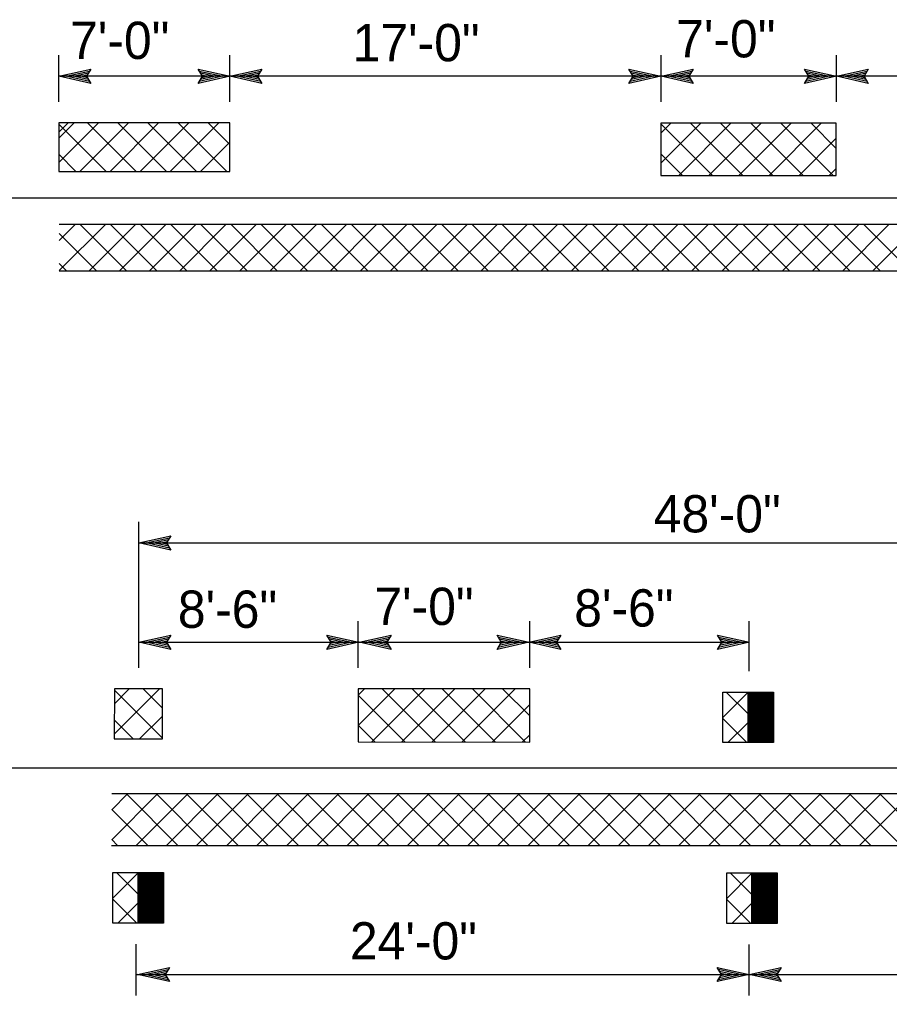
# Model space of a CAD drawing. Extents: x -893 to 867, y -474 to 712.
# Drawn here: x -295.4 to -132.1, y 0.3 to 183.5 of the extents above; entities that cross this region are included whole.
import ezdxf

# ---------------------------------------------------------------- set-up
doc = ezdxf.new("R2010")
doc.units = 0
for name, color, linetype in [('56 Stage 3 Anno', 7, 'Continuous'), ('57 Undefined', 7, 'Continuous'), ('60 Nongeo Data', 7, 'Continuous')]:
    doc.layers.add(name, color=color, linetype=linetype)

msp = doc.modelspace()

# ---------------------------------------------------------------- linework, layer by layer
at = {"layer": '56 Stage 3 Anno'}
for p, q in [((-288.03, 168.05), (-288.03, 176.78)), ((-255.9, 168.05), (-255.9, 176.78)), ((-174.97, 168.05), (-174.97, 176.78)), ((-142.06, 168.05), (-142.06, 176.78)), ((-288.03, 172.84), (-282.03, 174.17)), ((-282.03, 174.17), (-282.83, 172.84)), ((-282.03, 174.17), (-282.03, 174.17)), ((-261.07, 172.84), (-261.87, 174.18)), ((-261.87, 174.18), (-261.87, 174.18)), ((-261.87, 174.18), (-255.87, 172.84)), ((-255.9, 172.84), (-249.9, 174.17)), ((-249.9, 174.17), (-250.7, 172.84)), ((-249.9, 174.17), (-249.9, 174.17)), ((-180.2, 172.84), (-181, 174.18)), ((-181, 174.18), (-181, 174.18)), ((-181, 174.18), (-175, 172.84)), ((-174.97, 172.84), (-168.97, 174.17)), ((-168.97, 174.17), (-169.77, 172.84)), ((-168.97, 174.17), (-168.97, 174.17)), ((-147.24, 172.84), (-148.04, 174.18)), ((-148.04, 174.18), (-148.04, 174.18)), ((-148.04, 174.18), (-142.04, 172.84)), ((-142.06, 172.84), (-136.06, 174.17)), ((-136.06, 174.17), (-136.86, 172.84)), ((-136.06, 174.17), (-136.06, 174.17)), ((-255.87, 172.84), (-288.03, 172.84)), ((-282.03, 171.5), (-288.03, 172.84)), ((-288.03, 172.84), (-288.03, 172.84)), ((-282.25, 171.86), (-286.65, 172.84)), ((-286.64, 172.85), (-282.27, 173.82)), ((-285.27, 172.84), (-282.44, 173.47)), ((-282.48, 172.22), (-285.27, 172.84)), ((-283.89, 172.84), (-282.68, 173.11)), ((-282.66, 172.57), (-283.89, 172.84)), ((-282.83, 172.84), (-282.03, 171.5)), ((-255.87, 172.84), (-261.87, 171.51)), ((-261.87, 171.51), (-261.07, 172.84)), ((-261.66, 173.83), (-257.25, 172.85)), ((-257.26, 172.84), (-261.64, 171.87)), ((-258.63, 172.85), (-261.46, 172.22)), ((-261.42, 173.47), (-258.63, 172.85)), ((-261.25, 173.12), (-260.02, 172.85)), ((-260.02, 172.85), (-261.23, 172.58)), ((-175, 172.84), (-255.9, 172.84)), ((-249.9, 171.5), (-255.9, 172.84)), ((-255.9, 172.84), (-255.9, 172.84)), ((-255.87, 172.84), (-255.87, 172.84)), ((-250.12, 171.86), (-254.52, 172.84)), ((-254.51, 172.85), (-250.13, 173.82)), ((-253.14, 172.84), (-250.31, 173.47)), ((-250.35, 172.22), (-253.14, 172.84)), ((-251.76, 172.84), (-250.55, 173.11)), ((-250.53, 172.57), (-251.76, 172.84)), ((-250.7, 172.84), (-249.9, 171.5)), ((-175, 172.84), (-181, 171.51)), ((-181, 171.51), (-180.2, 172.84)), ((-180.78, 173.83), (-176.38, 172.85)), ((-176.39, 172.84), (-180.76, 171.87)), ((-177.76, 172.85), (-180.59, 172.22)), ((-180.55, 173.47), (-177.76, 172.85)), ((-180.37, 173.12), (-179.14, 172.85)), ((-179.14, 172.85), (-180.35, 172.58)), ((-175, 172.84), (-175, 172.84)), ((-142.04, 172.84), (-174.97, 172.84)), ((-168.97, 171.5), (-174.97, 172.84)), ((-174.97, 172.84), (-174.97, 172.84)), ((-169.18, 171.86), (-173.59, 172.84)), ((-173.58, 172.85), (-169.2, 173.82)), ((-172.2, 172.84), (-169.38, 173.47)), ((-169.42, 172.22), (-172.2, 172.84)), ((-170.82, 172.84), (-169.61, 173.11)), ((-169.59, 172.57), (-170.82, 172.84)), ((-169.77, 172.84), (-168.97, 171.5)), ((-142.04, 172.84), (-148.04, 171.51)), ((-148.04, 171.51), (-147.24, 172.84)), ((-147.82, 173.83), (-143.42, 172.85)), ((-143.43, 172.84), (-147.81, 171.87)), ((-144.8, 172.85), (-147.63, 172.22)), ((-147.59, 173.47), (-144.8, 172.85)), ((-147.41, 173.12), (-146.18, 172.85)), ((-146.18, 172.85), (-147.39, 172.58)), ((-61.28, 172.84), (-142.06, 172.84)), ((-136.06, 171.5), (-142.06, 172.84)), ((-142.06, 172.84), (-142.06, 172.84)), ((-142.04, 172.84), (-142.04, 172.84)), ((-136.28, 171.86), (-140.68, 172.84)), ((-140.67, 172.85), (-136.29, 173.82)), ((-139.3, 172.84), (-136.47, 173.47)), ((-136.51, 172.22), (-139.3, 172.84)), ((-137.92, 172.84), (-136.71, 173.11)), ((-136.69, 172.57), (-137.92, 172.84)), ((-136.86, 172.84), (-136.06, 171.5)), ((-282.03, 171.5), (-282.03, 171.5)), ((-261.87, 171.51), (-261.87, 171.51)), ((-249.9, 171.5), (-249.9, 171.5)), ((-181, 171.51), (-181, 171.51)), ((-168.97, 171.5), (-168.97, 171.5)), ((-148.04, 171.51), (-148.04, 171.51)), ((-136.06, 171.5), (-136.06, 171.5)), ((-272.99, 61.82), (-272.99, 89.2)), ((-272.99, 85.26), (-266.99, 86.59)), ((-271.6, 85.27), (-267.23, 86.23)), ((-266.99, 86.59), (-267.79, 85.26)), ((-266.99, 86.59), (-266.99, 86.59)), ((-272.99, 85.26), (-44.01, 85.26)), ((-266.99, 83.92), (-272.99, 85.26)), ((-272.99, 85.26), (-272.99, 85.26)), ((-267.21, 84.28), (-271.61, 85.26)), ((-270.23, 85.26), (-267.41, 85.89)), ((-267.44, 84.64), (-270.23, 85.26)), ((-268.85, 85.26), (-267.64, 85.53)), ((-267.62, 84.98), (-268.85, 85.26)), ((-267.79, 85.26), (-266.99, 83.92)), ((-266.99, 83.92), (-266.99, 83.92)), ((-231.83, 61.82), (-231.83, 70.55)), ((-199.63, 61.79), (-199.63, 70.55)), ((-158.4, 61.21), (-158.4, 70.55)), ((-272.99, 66.61), (-266.99, 67.94)), ((-266.99, 67.94), (-267.79, 66.61)), ((-266.99, 67.94), (-266.99, 67.94)), ((-236.88, 66.61), (-237.68, 67.95)), ((-237.68, 67.95), (-237.68, 67.95)), ((-237.68, 67.95), (-231.68, 66.61)), ((-231.62, 66.61), (-225.62, 67.94)), ((-225.62, 67.94), (-226.42, 66.61)), ((-225.62, 67.94), (-225.62, 67.94)), ((-204.95, 66.61), (-205.75, 67.95)), ((-205.75, 67.95), (-205.75, 67.95)), ((-205.75, 67.95), (-199.75, 66.61)), ((-199.77, 66.61), (-193.77, 67.94)), ((-193.77, 67.94), (-194.57, 66.61)), ((-193.77, 67.94), (-193.77, 67.94)), ((-163.59, 66.61), (-164.39, 67.95)), ((-164.39, 67.95), (-164.39, 67.95)), ((-164.39, 67.95), (-158.39, 66.61)), ((-272.99, 66.61), (-231.68, 66.61)), ((-266.99, 65.27), (-272.99, 66.61)), ((-272.99, 66.61), (-272.99, 66.61)), ((-267.21, 65.63), (-271.61, 66.61)), ((-271.6, 66.62), (-267.23, 67.59)), ((-270.23, 66.61), (-267.41, 67.24)), ((-267.44, 65.99), (-270.23, 66.61)), ((-268.85, 66.61), (-267.64, 66.88)), ((-267.62, 66.34), (-268.85, 66.61)), ((-267.79, 66.61), (-266.99, 65.27)), ((-231.68, 66.61), (-237.68, 65.28)), ((-237.68, 65.28), (-236.88, 66.61)), ((-237.46, 67.6), (-233.06, 66.62)), ((-233.07, 66.61), (-237.44, 65.64)), ((-234.44, 66.62), (-237.27, 65.99)), ((-237.23, 67.24), (-234.44, 66.62)), ((-237.05, 66.89), (-235.82, 66.62)), ((-235.82, 66.62), (-237.03, 66.35)), ((-231.68, 66.61), (-231.68, 66.61)), ((-231.62, 66.61), (-199.75, 66.61)), ((-225.62, 65.27), (-231.62, 66.61)), ((-231.62, 66.61), (-231.62, 66.61)), ((-225.83, 65.63), (-230.24, 66.61)), ((-230.23, 66.62), (-225.85, 67.59)), ((-228.85, 66.61), (-226.03, 67.24)), ((-226.07, 65.99), (-228.85, 66.61)), ((-227.47, 66.61), (-226.26, 66.88)), ((-226.24, 66.34), (-227.47, 66.61)), ((-226.42, 66.61), (-225.62, 65.27)), ((-199.75, 66.61), (-205.75, 65.28)), ((-205.75, 65.28), (-204.95, 66.61)), ((-205.54, 67.6), (-201.13, 66.62)), ((-201.14, 66.61), (-205.52, 65.64)), ((-202.52, 66.62), (-205.34, 65.99)), ((-205.3, 67.24), (-202.52, 66.62)), ((-205.13, 66.89), (-203.9, 66.62)), ((-203.9, 66.62), (-205.11, 66.35)), ((-199.77, 66.61), (-158.39, 66.61)), ((-193.77, 65.27), (-199.77, 66.61)), ((-199.77, 66.61), (-199.77, 66.61)), ((-199.75, 66.61), (-199.75, 66.61)), ((-193.99, 65.63), (-198.39, 66.61)), ((-198.38, 66.62), (-194.01, 67.59)), ((-197.01, 66.61), (-194.18, 67.24)), ((-194.22, 65.99), (-197.01, 66.61)), ((-195.63, 66.61), (-194.42, 66.88)), ((-194.4, 66.34), (-195.63, 66.61)), ((-194.57, 66.61), (-193.77, 65.27)), ((-158.39, 66.61), (-164.39, 65.28)), ((-164.39, 65.28), (-163.59, 66.61)), ((-164.18, 67.6), (-159.77, 66.62)), ((-159.79, 66.61), (-164.16, 65.64)), ((-161.16, 66.62), (-163.98, 65.99)), ((-163.94, 67.24), (-161.16, 66.62)), ((-163.77, 66.89), (-162.54, 66.62)), ((-162.54, 66.62), (-163.75, 66.35)), ((-158.39, 66.61), (-158.39, 66.61)), ((-266.99, 65.27), (-266.99, 65.27)), ((-237.68, 65.28), (-237.68, 65.28)), ((-225.62, 65.27), (-225.62, 65.27)), ((-205.75, 65.28), (-205.75, 65.28)), ((-193.77, 65.27), (-193.77, 65.27)), ((-164.39, 65.28), (-164.39, 65.28)), ((-273.47, 0.32), (-273.47, 9.96)), ((-158.44, 0.32), (-158.44, 9.89)), ((-273.26, 4.25), (-267.26, 5.58)), ((-267.26, 5.58), (-268.06, 4.25)), ((-267.26, 5.58), (-267.26, 5.58)), ((-163.63, 4.25), (-164.43, 5.59)), ((-164.43, 5.59), (-164.43, 5.59)), ((-164.43, 5.59), (-158.43, 4.25)), ((-158.43, 4.25), (-152.43, 5.58)), ((-152.43, 5.58), (-153.23, 4.25)), ((-152.43, 5.58), (-152.43, 5.58)), ((-273.47, 4.25), (-158.43, 4.25)), ((-267.26, 2.91), (-273.26, 4.25)), ((-273.26, 4.25), (-273.26, 4.25)), ((-267.47, 3.27), (-271.88, 4.25)), ((-271.86, 4.26), (-267.49, 5.22)), ((-270.49, 4.25), (-267.67, 4.88)), ((-267.71, 3.63), (-270.49, 4.25)), ((-269.11, 4.25), (-267.9, 4.52)), ((-267.88, 3.98), (-269.11, 4.25)), ((-268.06, 4.25), (-267.26, 2.91)), ((-158.43, 4.25), (-164.43, 2.92)), ((-164.43, 2.92), (-163.63, 4.25)), ((-164.21, 5.24), (-159.81, 4.25)), ((-159.82, 4.25), (-164.19, 3.28)), ((-161.19, 4.26), (-164.01, 3.63)), ((-163.98, 4.88), (-161.19, 4.26)), ((-163.8, 4.53), (-162.57, 4.26)), ((-162.57, 4.26), (-163.78, 3.99)), ((-158.44, 4.25), (-43.64, 4.25)), ((-152.43, 2.91), (-158.43, 4.25)), ((-158.43, 4.25), (-158.43, 4.25)), ((-158.43, 4.25), (-158.43, 4.25)), ((-152.64, 3.27), (-157.05, 4.25)), ((-157.03, 4.26), (-152.66, 5.22)), ((-155.66, 4.25), (-152.84, 4.88)), ((-152.88, 3.63), (-155.66, 4.25)), ((-154.28, 4.25), (-153.07, 4.52)), ((-153.05, 3.98), (-154.28, 4.25)), ((-153.23, 4.25), (-152.43, 2.91)), ((-267.26, 2.91), (-267.26, 2.91)), ((-164.43, 2.92), (-164.43, 2.92)), ((-152.43, 2.91), (-152.43, 2.91))]:
    msp.add_line(p, q, dxfattribs=at)
at = {"layer": '60 Nongeo Data'}
for p, q in [((-330.43, 150.03), (22.59, 150.03)), ((-287.95, 145.1), (-27.95, 145.1)), ((-27.93, 136.28), (-287.95, 136.28)), ((-330.43, 43.02), (94.66, 43.02)), ((29.3, 38.14), (-278.08, 38.14)), ((-278.14, 28.47), (29.3, 28.47))]:
    msp.add_line(p, q, dxfattribs=at)
for points in [[(-288, 164.11), (-288.01, 155), (-255.92, 154.97), (-255.91, 164.08)], [(-175.01, 164.05), (-175.02, 154.24), (-142.08, 154.2), (-142.07, 164.02)], [(-277.58, 57.88), (-277.6, 48.47), (-268.58, 48.46), (-268.57, 57.87)], [(-231.82, 57.88), (-231.83, 47.92), (-199.63, 47.88), (-199.62, 57.85)]]:
    msp.add_lwpolyline(points, close=True, dxfattribs=at)
for points in [[(-288.01, 162.35), (-286.24, 164.11)], [(-288.01, 161.25), (-285.14, 164.11)], [(-288.01, 156.69), (-280.59, 164.11)], [(-288.01, 162.35), (-286.24, 164.11)], [(-279.14, 154.99), (-288, 163.85)], [(-284.05, 155), (-274.94, 164.1)], [(-273.48, 154.98), (-282.6, 164.11)], [(-278.4, 154.99), (-269.29, 164.09)], [(-267.82, 154.98), (-276.94, 164.1)], [(-272.74, 154.98), (-263.64, 164.09)], [(-262.15, 154.97), (-271.28, 164.1)], [(-267.09, 154.98), (-257.99, 164.08)], [(-256.49, 154.97), (-265.61, 164.09)], [(-255.91, 160.04), (-259.95, 164.08)], [(-175.02, 162.19), (-173.15, 164.05)], [(-175.02, 156.53), (-167.5, 164.04)], [(-165.29, 154.23), (-175.01, 163.95)], [(-171.66, 154.23), (-161.85, 164.04)], [(-159.62, 154.22), (-169.45, 164.05)], [(-166.01, 154.23), (-156.2, 164.03)], [(-153.96, 154.22), (-163.79, 164.04)], [(-160.36, 154.22), (-150.55, 164.03)], [(-148.3, 154.21), (-158.12, 164.03)], [(-154.7, 154.22), (-144.9, 164.02)], [(-142.64, 154.2), (-152.46, 164.03)], [(-142.07, 159.29), (-146.8, 164.02)], [(-261.44, 154.97), (-255.91, 160.5)], [(-149.05, 154.21), (-142.07, 161.2)], [(-284.8, 155), (-288.01, 158.2)], [(-170.95, 154.23), (-175.02, 158.3)], [(-143.4, 154.2), (-142.07, 155.53)], [(-287.95, 136.36), (-279.21, 145.1)], [(-287.95, 142.01), (-284.86, 145.1)], [(-275.22, 136.28), (-284.04, 145.1)], [(-282.36, 136.28), (-273.55, 145.1)], [(-269.57, 136.28), (-278.38, 145.1)], [(-276.71, 136.28), (-267.89, 145.1)], [(-263.91, 136.28), (-272.72, 145.1)], [(-271.05, 136.28), (-262.24, 145.1)], [(-258.25, 136.28), (-267.07, 145.1)], [(-265.39, 136.28), (-256.58, 145.1)], [(-252.6, 136.28), (-261.41, 145.1)], [(-259.74, 136.28), (-250.92, 145.1)], [(-246.94, 136.28), (-255.75, 145.1)], [(-254.08, 136.28), (-245.27, 145.1)], [(-241.28, 136.28), (-250.1, 145.1)], [(-248.42, 136.28), (-239.61, 145.1)], [(-235.63, 136.28), (-244.44, 145.1)], [(-242.77, 136.28), (-233.95, 145.1)], [(-229.97, 136.28), (-238.78, 145.1)], [(-237.11, 136.28), (-228.3, 145.1)], [(-224.31, 136.28), (-233.13, 145.1)], [(-231.45, 136.28), (-222.64, 145.1)], [(-218.66, 136.28), (-227.47, 145.1)], [(-225.79, 136.28), (-216.98, 145.1)], [(-213, 136.28), (-221.81, 145.1)], [(-220.14, 136.28), (-211.32, 145.1)], [(-207.34, 136.28), (-216.15, 145.1)], [(-214.48, 136.28), (-205.67, 145.1)], [(-201.69, 136.28), (-210.5, 145.1)], [(-208.82, 136.28), (-200.01, 145.1)], [(-196.03, 136.28), (-204.84, 145.1)], [(-203.17, 136.28), (-194.35, 145.1)], [(-190.37, 136.28), (-199.18, 145.1)], [(-197.51, 136.28), (-188.7, 145.1)], [(-184.71, 136.28), (-193.53, 145.1)], [(-191.85, 136.28), (-183.04, 145.1)], [(-179.06, 136.28), (-187.87, 145.1)], [(-186.2, 136.28), (-177.38, 145.1)], [(-173.4, 136.28), (-182.21, 145.1)], [(-180.54, 136.28), (-171.73, 145.1)], [(-167.74, 136.28), (-176.56, 145.1)], [(-174.88, 136.28), (-166.07, 145.1)], [(-162.09, 136.28), (-170.9, 145.1)], [(-169.23, 136.28), (-160.41, 145.1)], [(-156.43, 136.28), (-165.24, 145.1)], [(-163.57, 136.28), (-154.76, 145.1)], [(-150.77, 136.28), (-159.59, 145.1)], [(-157.91, 136.28), (-149.1, 145.1)], [(-145.12, 136.28), (-153.93, 145.1)], [(-152.26, 136.28), (-143.44, 145.1)], [(-139.46, 136.28), (-148.27, 145.1)], [(-146.6, 136.28), (-137.79, 145.1)], [(-133.8, 136.28), (-142.62, 145.1)], [(-140.94, 136.28), (-132.13, 145.1)], [(-128.15, 136.28), (-136.96, 145.1)], [(-135.29, 136.28), (-126.47, 145.1)], [(-280.88, 136.28), (-287.95, 143.35)], [(-286.54, 136.28), (-287.95, 137.7)], [(-277.59, 55.08), (-274.78, 57.88)], [(-277.59, 49.41), (-269.13, 57.87)], [(-268.58, 48.62), (-277.59, 57.63)], [(-268.58, 54.27), (-272.18, 57.88)], [(-231.83, 51.01), (-224.96, 57.88)], [(-231.82, 56.67), (-230.61, 57.88)], [(-229.26, 47.92), (-219.31, 57.87)], [(-217.38, 47.9), (-227.35, 57.88)], [(-223.61, 47.91), (-213.66, 57.86)], [(-211.71, 47.9), (-221.69, 57.87)], [(-217.96, 47.9), (-208.01, 57.86)], [(-206.05, 47.89), (-216.03, 57.87)], [(-212.31, 47.9), (-202.35, 57.85)], [(-200.39, 47.89), (-210.36, 57.86)], [(-199.63, 52.78), (-204.7, 57.85)], [(-163.39, 57.27), (-158.64, 57.27), (-158.64, 47.77), (-163.39, 47.77), (-163.39, 57.27)], [(-163.39, 57.27), (-158.64, 57.27), (-158.64, 47.77), (-163.39, 47.77), (-163.39, 57.27)], [(-163.39, 52.49), (-158.64, 57.24)], [(-158.64, 53.19), (-162.72, 57.27)], [(-158.64, 57.27), (-153.89, 57.27), (-153.89, 47.77), (-158.64, 47.77), (-158.64, 57.27)], [(-158.64, 57.27), (-153.89, 57.27), (-153.89, 47.77), (-158.64, 47.77), (-158.64, 57.27)], [(-158.4, 47.77), (-158.4, 57.27)], [(-158.15, 47.77), (-158.15, 57.27)], [(-157.9, 47.77), (-157.9, 57.27)], [(-157.65, 47.77), (-157.65, 57.27)], [(-157.4, 47.77), (-157.4, 57.27)], [(-157.15, 47.77), (-157.15, 57.27)], [(-156.9, 47.77), (-156.9, 57.27)], [(-156.65, 47.77), (-156.65, 57.27)], [(-156.4, 47.77), (-156.4, 57.27)], [(-156.15, 47.77), (-156.15, 57.27)], [(-155.9, 47.77), (-155.9, 57.27)], [(-155.65, 47.77), (-155.65, 57.27)], [(-155.4, 47.77), (-155.4, 57.27)], [(-155.15, 47.77), (-155.15, 57.27)], [(-154.9, 47.77), (-154.9, 57.27)], [(-154.65, 47.77), (-154.65, 57.27)], [(-154.4, 47.77), (-154.4, 57.27)], [(-154.15, 47.77), (-154.15, 57.27)], [(-153.9, 47.77), (-153.9, 57.27)], [(-223.04, 47.91), (-231.82, 56.69)], [(-206.66, 47.89), (-199.62, 54.93)], [(-274.08, 48.47), (-277.59, 51.98)], [(-272.89, 48.47), (-268.58, 52.77)], [(-158.88, 47.77), (-163.39, 52.28)], [(-162.45, 47.77), (-158.64, 51.58)], [(-228.7, 47.92), (-231.83, 51.04)], [(-201.01, 47.89), (-199.63, 49.26)], [(-278.08, 29.52), (-269.46, 38.14)], [(-278.08, 35.17), (-275.12, 38.14)], [(-265.67, 28.47), (-275.34, 38.14)], [(-273.47, 28.47), (-263.81, 38.14)], [(-260.02, 28.47), (-269.68, 38.14)], [(-267.81, 28.47), (-258.15, 38.14)], [(-254.36, 28.47), (-264.02, 38.14)], [(-262.16, 28.47), (-252.49, 38.14)], [(-248.7, 28.47), (-258.37, 38.14)], [(-256.5, 28.47), (-246.84, 38.14)], [(-243.04, 28.47), (-252.71, 38.14)], [(-250.84, 28.47), (-241.18, 38.14)], [(-237.39, 28.47), (-247.05, 38.14)], [(-245.19, 28.47), (-235.52, 38.14)], [(-231.73, 28.47), (-241.4, 38.14)], [(-239.53, 28.47), (-229.87, 38.14)], [(-226.07, 28.47), (-235.74, 38.14)], [(-233.87, 28.47), (-224.21, 38.14)], [(-220.42, 28.47), (-230.08, 38.14)], [(-228.22, 28.47), (-218.55, 38.14)], [(-214.76, 28.47), (-224.43, 38.14)], [(-222.56, 28.47), (-212.89, 38.14)], [(-209.1, 28.47), (-218.77, 38.14)], [(-216.9, 28.47), (-207.24, 38.14)], [(-203.45, 28.47), (-213.11, 38.14)], [(-211.25, 28.47), (-201.58, 38.14)], [(-197.79, 28.47), (-207.45, 38.14)], [(-205.59, 28.47), (-195.92, 38.14)], [(-192.13, 28.47), (-201.8, 38.14)], [(-199.93, 28.47), (-190.27, 38.14)], [(-186.48, 28.47), (-196.14, 38.14)], [(-194.28, 28.47), (-184.61, 38.14)], [(-180.82, 28.47), (-190.48, 38.14)], [(-188.62, 28.47), (-178.95, 38.14)], [(-175.16, 28.47), (-184.83, 38.14)], [(-182.96, 28.47), (-173.3, 38.14)], [(-169.51, 28.47), (-179.17, 38.14)], [(-177.3, 28.47), (-167.64, 38.14)], [(-163.85, 28.47), (-173.51, 38.14)], [(-171.65, 28.47), (-161.98, 38.14)], [(-158.19, 28.47), (-167.86, 38.14)], [(-165.99, 28.47), (-156.33, 38.14)], [(-152.54, 28.47), (-162.2, 38.14)], [(-160.33, 28.47), (-150.67, 38.14)], [(-146.88, 28.47), (-156.54, 38.14)], [(-154.68, 28.47), (-145.01, 38.14)], [(-141.22, 28.47), (-150.89, 38.14)], [(-149.02, 28.47), (-139.36, 38.14)], [(-135.57, 28.47), (-145.23, 38.14)], [(-143.36, 28.47), (-133.7, 38.14)], [(-129.91, 28.47), (-139.57, 38.14)], [(-137.71, 28.47), (-128.04, 38.14)], [(-124.25, 28.47), (-133.92, 38.14)], [(-271.33, 28.47), (-278.08, 35.23)], [(-276.99, 28.47), (-278.08, 29.57)], [(-277.87, 23.4), (-273.12, 23.4), (-273.12, 13.9), (-277.87, 13.9), (-277.87, 23.4)], [(-277.87, 23.4), (-273.12, 23.4), (-273.12, 13.9), (-277.87, 13.9), (-277.87, 23.4)], [(-277.87, 18.61), (-273.12, 23.36)], [(-273.12, 19.32), (-277.2, 23.4)], [(-273.12, 23.4), (-268.37, 23.4), (-268.37, 13.9), (-273.12, 13.9), (-273.12, 23.4)], [(-273.12, 23.4), (-268.37, 23.4), (-268.37, 13.9), (-273.12, 13.9), (-273.12, 23.4)], [(-272.88, 13.9), (-272.88, 23.4)], [(-272.63, 13.9), (-272.63, 23.4)], [(-272.38, 13.9), (-272.38, 23.4)], [(-272.13, 13.9), (-272.13, 23.4)], [(-271.88, 13.9), (-271.88, 23.4)], [(-271.63, 13.9), (-271.63, 23.4)], [(-271.38, 13.9), (-271.38, 23.4)], [(-271.13, 13.9), (-271.13, 23.4)], [(-270.88, 13.9), (-270.88, 23.4)], [(-270.63, 13.9), (-270.63, 23.4)], [(-270.38, 13.9), (-270.38, 23.4)], [(-270.13, 13.9), (-270.13, 23.4)], [(-269.88, 13.9), (-269.88, 23.4)], [(-269.63, 13.9), (-269.63, 23.4)], [(-269.38, 13.9), (-269.38, 23.4)], [(-269.13, 13.9), (-269.13, 23.4)], [(-268.88, 13.9), (-268.88, 23.4)], [(-268.63, 13.9), (-268.63, 23.4)], [(-268.38, 13.9), (-268.38, 23.4)], [(-162.65, 23.33), (-157.9, 23.33), (-157.9, 13.83), (-162.65, 13.83), (-162.65, 23.33)], [(-162.65, 23.33), (-157.9, 23.33), (-157.9, 13.83), (-162.65, 13.83), (-162.65, 23.33)], [(-162.65, 18.54), (-157.9, 23.29)], [(-157.9, 19.24), (-161.99, 23.33)], [(-157.9, 23.33), (-153.15, 23.33), (-153.15, 13.83), (-157.9, 13.83), (-157.9, 23.33)], [(-157.9, 23.33), (-153.15, 23.33), (-153.15, 13.83), (-157.9, 13.83), (-157.9, 23.33)], [(-157.66, 13.83), (-157.66, 23.33)], [(-157.41, 13.83), (-157.41, 23.33)], [(-157.16, 13.83), (-157.16, 23.33)], [(-156.91, 13.83), (-156.91, 23.33)], [(-156.66, 13.83), (-156.66, 23.33)], [(-156.41, 13.83), (-156.41, 23.33)], [(-156.16, 13.83), (-156.16, 23.33)], [(-155.91, 13.83), (-155.91, 23.33)], [(-155.66, 13.83), (-155.66, 23.33)], [(-155.41, 13.83), (-155.41, 23.33)], [(-155.16, 13.83), (-155.16, 23.33)], [(-154.91, 13.83), (-154.91, 23.33)], [(-154.66, 13.83), (-154.66, 23.33)], [(-154.41, 13.83), (-154.41, 23.33)], [(-154.16, 13.83), (-154.16, 23.33)], [(-153.91, 13.83), (-153.91, 23.33)], [(-153.66, 13.83), (-153.66, 23.33)], [(-153.41, 13.83), (-153.41, 23.33)], [(-153.16, 13.83), (-153.16, 23.33)], [(-273.36, 13.9), (-277.87, 18.41)], [(-158.14, 13.83), (-162.65, 18.34)], [(-276.93, 13.9), (-273.12, 17.71)], [(-161.71, 13.83), (-157.9, 17.63)]]:
    msp.add_lwpolyline(points, dxfattribs=at)

# ---------------------------------------------------------------- texts
at = {"layer": '57 Undefined'}
for s, p in [('7\'-0"', (-285.9, 176.09)), ('7\'-0"', (-172.13, 176.39)), ('17\'-0"', (-232.87, 175.66)), ('48\'-0"', (-176.35, 87.23)), ('7\'-0"', (-228.79, 69.86)), ('8\'-6"', (-265.67, 69.32)), ('8\'-6"', (-191.27, 69.56)), ('24\'-0"', (-233.37, 7.07))]:
    msp.add_text(s, height=7, dxfattribs=at).set_placement(p)

doc.saveas('drawing.dxf')
